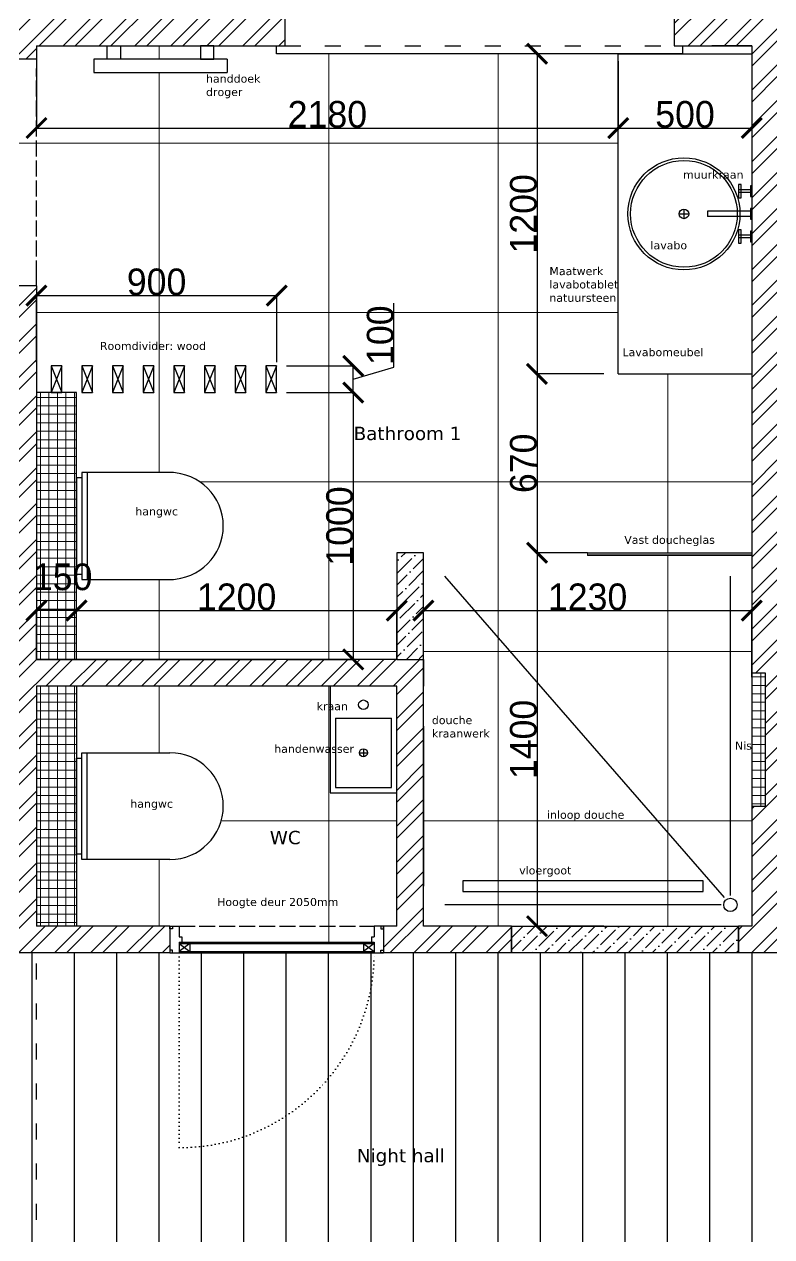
# Model space of a CAD drawing. Header units: millimetres. Extents: x -153917 to -31303, y -39726 to 31262.
# Drawn here: x -109725 to -106925, y -2829 to 1716 of the extents above; entities that cross this region are included whole.
import ezdxf

# ---------------------------------------------------------------- set-up
doc = ezdxf.new("R2010")
doc.units = ezdxf.units.MM
doc.header["$LTSCALE"] = 5
for name, pattern in [('ACAD_ISO02W100', [15, 12, -3]), ('ACAD_ISO03W100', [30, 12, -18]), ('ACAD_ISO07W100', [3, 0, -3])]:
    doc.linetypes.add(name, pattern=pattern)
for name, color, linetype in [('Bemating', 1, 'Continuous'), ('chauffage', 5, 'Continuous'), ('Deuren', 8, 'Continuous'), ('invulling muren', 252, 'Continuous'), ('Meubel', 8, 'Continuous'), ('muren', 7, 'Continuous'), ('ramen', 8, 'Continuous'), ('Sanitair', 8, 'Continuous'), ('Tekst', 7, 'Continuous')]:
    doc.layers.add(name, color=color, linetype=linetype)
doc.layers.add('parket', color=7, linetype='Continuous', true_color=0xe6d6b7)
doc.layers.add('tegel', color=7, linetype='Continuous', lineweight=0, true_color=0xcbcac8)
doc.layers.add('verre', color=4, linetype='Continuous', lineweight=0)
doc.styles.add('Geneva', font='')
doc.styles.get('Geneva').set_extended_font_data('Geneva')
doc.dimstyles.new('ISO-25', dxfattribs={"dimtxt": 100, "dimasz": 25, "dimexe": 1.25, "dimexo": 0.625, "dimtad": 1, "dimtxsty": 'Standard', "dimblk": 'ARCHTICK', "dimcen": 2.5, "dimse1": 1, "dimse2": 1, "dimadec": 0, "dimazin": 0, "dimtfac": 1, "dimtmove": 0, "dimatfit": 3, "dimfxl": 1, "dimarcsym": 0})

# ---------------------------------------------------------------- blocks, each defined once
blk = doc.blocks.new('_ArchTick')
at = {"color": 0, "linetype": 'ByBlock', "const_width": 0.15}
blk.add_lwpolyline([(-0.5, -0.5), (0.5, 0.5)], dxfattribs=at)
blk = doc.blocks.new('*D383')
at = {"layer": 'Bemating', "color": 0, "lineweight": -2, "transparency": 16777216}
for p, q in [((-114929.6, -10738.3), (-114929.6, -10989.5)), ((-97729.6, -10738.3), (-97729.6, -10989.5)), ((-114929.6, -10988.3), (-97729.6, -10988.3))]:
    blk.add_line(p, q, dxfattribs=at)
at = {"layer": 'Defpoints', "color": 0, "transparency": 16777216}
for p in [(-114929.6, 501.3), (-97729.6, -2778.7), (-97729.6, -10988.3)]:
    blk.add_point(p, dxfattribs=at)
at = {"layer": 'Bemating', "color": 0, "lineweight": -2, "transparency": 16777216, "xscale": 75, "yscale": 75, "zscale": 75, "rotation": 180}
blk.add_blockref('_ArchTick', (-114929.6, -10988.3), dxfattribs=at)
at = {"layer": 'Bemating', "color": 0, "lineweight": -2, "transparency": 16777216, "xscale": 75, "yscale": 75, "zscale": 75}
blk.add_blockref('_ArchTick', (-97729.6, -10988.3), dxfattribs=at)
at = {"layer": 'Bemating', "color": 0, "transparency": 16777216, "insert": (-106329.6, -10937.6), "char_height": 100, "attachment_point": 5, "style": 'Geneva'}
blk.add_mtext('17200', dxfattribs=at)
blk = doc.blocks.new('muurkraan bovenaanzicht')
at = {"layer": 'Meubel'}
for p, q in [((-90, -5), (-90, -50)), ((-80, -5), (-80, -50)), ((-10, -5), (-10, -166)), ((10, -5), (10, -166)), ((80, -5), (80, -50)), ((90, -5), (90, -50)), ((-10, -166), (10, -166))]:
    blk.add_line(p, q, dxfattribs=at)
for points in [[(-105, -5), (-65, -5), (-65, 0), (-105, 0)], [(-20, -5), (20, -5), (20, 0), (-20, 0)], [(65, -5), (105, -5), (105, 0), (65, 0)], [(-110, -50), (-60, -50), (-60, -40), (-110, -40)], [(60, -50), (110, -50), (110, -40), (60, -40)]]:
    blk.add_lwpolyline(points, close=True, dxfattribs=at)
blk = doc.blocks.new('*D633')
at = {"layer": 'Bemating', "color": 0, "lineweight": -2, "transparency": 16777216}
for p, q in [((-107554.1, 1605.3), (-107805.3, 1605.3)), ((-107804.1, 1605.3), (-107804.1, 405.3)), ((-107554.1, 405.3), (-107805.3, 405.3))]:
    blk.add_line(p, q, dxfattribs=at)
at = {"layer": 'Defpoints', "color": 0, "transparency": 16777216}
for p in [(-107499.6, 1605.3), (-107804.1, 405.3), (-107499.6, 405.3)]:
    blk.add_point(p, dxfattribs=at)
at = {"layer": 'Bemating', "color": 0, "lineweight": -2, "transparency": 16777216, "xscale": 75, "yscale": 75, "zscale": 75}
for p, rotation in [((-107804.1, 1605.3), 90), ((-107804.1, 405.3), 270)]:
    blk.add_blockref('_ArchTick', p, dxfattribs=dict(at, rotation=rotation))
at = {"layer": 'Bemating', "color": 0, "transparency": 16777216, "insert": (-107854.7, 1005.3), "char_height": 100, "attachment_point": 5, "rotation": 90, "style": 'Geneva'}
blk.add_mtext('1200', dxfattribs=at)
blk = doc.blocks.new('*D634')
at = {"layer": 'Bemating', "color": 0, "lineweight": -2, "transparency": 16777216}
for p, q in [((-107554.1, 405.3), (-107805.3, 405.3)), ((-107804.1, 405.3), (-107804.1, -264.7)), ((-107615.3, -264.7), (-107805.3, -264.7))]:
    blk.add_line(p, q, dxfattribs=at)
at = {"layer": 'Defpoints', "color": 0, "transparency": 16777216}
for p in [(-107499.6, 405.3), (-107804.1, -264.7), (-107614.6, -264.7)]:
    blk.add_point(p, dxfattribs=at)
at = {"layer": 'Bemating', "color": 0, "lineweight": -2, "transparency": 16777216, "xscale": 75, "yscale": 75, "zscale": 75}
for p, rotation in [((-107804.1, 405.3), 90), ((-107804.1, -264.7), 270)]:
    blk.add_blockref('_ArchTick', p, dxfattribs=dict(at, rotation=rotation))
at = {"layer": 'Bemating', "color": 0, "transparency": 16777216, "insert": (-107854.7, 70.3), "char_height": 100, "attachment_point": 5, "rotation": 90, "style": 'Geneva'}
blk.add_mtext('670', dxfattribs=at)
blk = doc.blocks.new('*D635')
at = {"layer": 'Bemating', "color": 0, "lineweight": -2, "transparency": 16777216}
for p, q in [((-107615.3, -264.7), (-107805.3, -264.7)), ((-107804.1, -264.7), (-107804.1, -1664.7)), ((-107554.1, -1664.7), (-107805.3, -1664.7))]:
    blk.add_line(p, q, dxfattribs=at)
at = {"layer": 'Defpoints', "color": 0, "transparency": 16777216}
for p in [(-107614.6, -264.7), (-107804.1, -1664.7), (-106999.6, -1664.7)]:
    blk.add_point(p, dxfattribs=at)
at = {"layer": 'Bemating', "color": 0, "lineweight": -2, "transparency": 16777216, "xscale": 75, "yscale": 75, "zscale": 75}
for p, rotation in [((-107804.1, -264.7), 90), ((-107804.1, -1664.7), 270)]:
    blk.add_blockref('_ArchTick', p, dxfattribs=dict(at, rotation=rotation))
at = {"layer": 'Bemating', "color": 0, "transparency": 16777216, "insert": (-107854.7, -964.7), "char_height": 100, "attachment_point": 5, "rotation": 90, "style": 'Geneva'}
blk.add_mtext('1400', dxfattribs=at)
blk = doc.blocks.new('*D636')
at = {"layer": 'Bemating', "color": 0, "lineweight": -2, "transparency": 16777216}
for p, q in [((-108229.6, -731.4), (-108229.6, -480.2)), ((-108229.6, -481.4), (-106999.6, -481.4)), ((-106999.6, -731.4), (-106999.6, -480.2))]:
    blk.add_line(p, q, dxfattribs=at)
at = {"layer": 'Defpoints', "color": 0, "transparency": 16777216}
for p in [(-106999.6, -481.4), (-108229.6, -1664.7), (-106999.6, -1664.7)]:
    blk.add_point(p, dxfattribs=at)
at = {"layer": 'Bemating', "color": 0, "lineweight": -2, "transparency": 16777216, "xscale": 75, "yscale": 75, "zscale": 75, "rotation": 180}
blk.add_blockref('_ArchTick', (-108229.6, -481.4), dxfattribs=at)
at = {"layer": 'Bemating', "color": 0, "lineweight": -2, "transparency": 16777216, "xscale": 75, "yscale": 75, "zscale": 75}
blk.add_blockref('_ArchTick', (-106999.6, -481.4), dxfattribs=at)
at = {"layer": 'Bemating', "color": 0, "transparency": 16777216, "insert": (-107614.6, -430.8), "char_height": 100, "attachment_point": 5, "style": 'Geneva'}
blk.add_mtext('1230', dxfattribs=at)
blk = doc.blocks.new('*D637')
at = {"layer": 'Bemating', "color": 0, "lineweight": -2, "transparency": 16777216}
for p, q in [((-109679.6, 1577.1), (-109679.6, 1325.8)), ((-107499.6, 1577.1), (-107499.6, 1325.8)), ((-109679.6, 1327.1), (-107499.6, 1327.1))]:
    blk.add_line(p, q, dxfattribs=at)
at = {"layer": 'Defpoints', "color": 0, "transparency": 16777216}
for p in [(-109679.6, 1635.3), (-107499.6, 1605.3), (-107499.6, 1327.1)]:
    blk.add_point(p, dxfattribs=at)
at = {"layer": 'Bemating', "color": 0, "lineweight": -2, "transparency": 16777216, "xscale": 75, "yscale": 75, "zscale": 75, "rotation": 180}
blk.add_blockref('_ArchTick', (-109679.6, 1327.1), dxfattribs=at)
at = {"layer": 'Bemating', "color": 0, "lineweight": -2, "transparency": 16777216, "xscale": 75, "yscale": 75, "zscale": 75}
blk.add_blockref('_ArchTick', (-107499.6, 1327.1), dxfattribs=at)
at = {"layer": 'Bemating', "color": 0, "transparency": 16777216, "insert": (-108589.6, 1377.7), "char_height": 100, "attachment_point": 5, "style": 'Geneva'}
blk.add_mtext('2180', dxfattribs=at)
blk = doc.blocks.new('*D638')
at = {"layer": 'Bemating', "color": 0, "lineweight": -2, "transparency": 16777216}
for p, q in [((-107499.6, 1577.1), (-107499.6, 1325.8)), ((-106999.6, 1577.1), (-106999.6, 1325.8)), ((-107499.6, 1327.1), (-106999.6, 1327.1))]:
    blk.add_line(p, q, dxfattribs=at)
at = {"layer": 'Defpoints', "color": 0, "transparency": 16777216}
for p in [(-107499.6, 1605.3), (-106999.6, 1635.3), (-106999.6, 1327.1)]:
    blk.add_point(p, dxfattribs=at)
at = {"layer": 'Bemating', "color": 0, "lineweight": -2, "transparency": 16777216, "xscale": 75, "yscale": 75, "zscale": 75, "rotation": 180}
blk.add_blockref('_ArchTick', (-107499.6, 1327.1), dxfattribs=at)
at = {"layer": 'Bemating', "color": 0, "lineweight": -2, "transparency": 16777216, "xscale": 75, "yscale": 75, "zscale": 75}
blk.add_blockref('_ArchTick', (-106999.6, 1327.1), dxfattribs=at)
at = {"layer": 'Bemating', "color": 0, "transparency": 16777216, "insert": (-107249.6, 1377.7), "char_height": 100, "attachment_point": 5, "style": 'Geneva'}
blk.add_mtext('500', dxfattribs=at)
blk = doc.blocks.new('*D639')
at = {"layer": 'Bemating', "color": 0, "lineweight": -2, "transparency": 16777216}
for p, q in [((-109679.6, 449.1), (-109679.6, 700.3)), ((-109679.6, 699.1), (-108779.6, 699.1)), ((-108779.6, 449.1), (-108779.6, 700.3))]:
    blk.add_line(p, q, dxfattribs=at)
at = {"layer": 'Defpoints', "color": 0, "transparency": 16777216}
for p in [(-108779.6, 699.1), (-108779.6, 435.3), (-109679.6, 335.3)]:
    blk.add_point(p, dxfattribs=at)
at = {"layer": 'Bemating', "color": 0, "lineweight": -2, "transparency": 16777216, "xscale": 75, "yscale": 75, "zscale": 75, "rotation": 180}
blk.add_blockref('_ArchTick', (-109679.6, 699.1), dxfattribs=at)
at = {"layer": 'Bemating', "color": 0, "lineweight": -2, "transparency": 16777216, "xscale": 75, "yscale": 75, "zscale": 75}
blk.add_blockref('_ArchTick', (-108779.6, 699.1), dxfattribs=at)
at = {"layer": 'Bemating', "color": 0, "transparency": 16777216, "insert": (-109229.6, 749.7), "char_height": 100, "attachment_point": 5, "style": 'Geneva'}
blk.add_mtext('900', dxfattribs=at)
blk = doc.blocks.new('*D640')
at = {"layer": 'Bemating', "color": 0, "lineweight": -2, "transparency": 16777216}
for p, q in [((-108742.7, 335.3), (-108491.4, 335.3)), ((-108492.7, 335.3), (-108492.7, -664.7)), ((-108742.7, -664.7), (-108491.4, -664.7))]:
    blk.add_line(p, q, dxfattribs=at)
at = {"layer": 'Defpoints', "color": 0, "transparency": 16777216}
for p in [(-109529.6, 335.3), (-109529.6, -664.7), (-108492.7, -664.7)]:
    blk.add_point(p, dxfattribs=at)
at = {"layer": 'Bemating', "color": 0, "lineweight": -2, "transparency": 16777216, "xscale": 75, "yscale": 75, "zscale": 75}
for p, rotation in [((-108492.7, 335.3), 90), ((-108492.7, -664.7), 270)]:
    blk.add_blockref('_ArchTick', p, dxfattribs=dict(at, rotation=rotation))
at = {"layer": 'Bemating', "color": 0, "transparency": 16777216, "insert": (-108543.3, -164.7), "char_height": 100, "attachment_point": 5, "rotation": 90, "style": 'Geneva'}
blk.add_mtext('1000', dxfattribs=at)
blk = doc.blocks.new('*D641')
at = {"layer": 'Bemating', "color": 0, "lineweight": -2, "transparency": 16777216}
for p, q in [((-108340.5, 431), (-108340.5, 670.3)), ((-108742.7, 435.3), (-108491.4, 435.3)), ((-108492.7, 335.3), (-108492.7, 435.3)), ((-108492.7, 385.3), (-108340.5, 431)), ((-108742.7, 335.3), (-108491.4, 335.3))]:
    blk.add_line(p, q, dxfattribs=at)
at = {"layer": 'Defpoints', "color": 0, "transparency": 16777216}
for p in [(-108779.6, 435.3), (-108492.7, 435.3), (-109529.6, 335.3)]:
    blk.add_point(p, dxfattribs=at)
at = {"layer": 'Bemating', "color": 0, "lineweight": -2, "transparency": 16777216, "xscale": 75, "yscale": 75, "zscale": 75}
for p, rotation in [((-108492.7, 435.3), 90), ((-108492.7, 335.3), 270)]:
    blk.add_blockref('_ArchTick', p, dxfattribs=dict(at, rotation=rotation))
at = {"layer": 'Bemating', "color": 0, "transparency": 16777216, "insert": (-108391.1, 550.6), "char_height": 100, "attachment_point": 5, "rotation": 90, "style": 'Geneva'}
blk.add_mtext('100', dxfattribs=at)
blk = doc.blocks.new('*D642')
at = {"layer": 'Bemating', "color": 0, "lineweight": -2, "transparency": 16777216}
for p, q in [((-109529.6, -664.1), (-109529.6, -480.2)), ((-109529.6, -481.4), (-108329.6, -481.4)), ((-108329.6, -664.1), (-108329.6, -480.2))]:
    blk.add_line(p, q, dxfattribs=at)
at = {"layer": 'Defpoints', "color": 0, "transparency": 16777216}
for p in [(-108329.6, -481.4), (-109529.6, -664.7), (-108329.6, -664.7)]:
    blk.add_point(p, dxfattribs=at)
at = {"layer": 'Bemating', "color": 0, "lineweight": -2, "transparency": 16777216, "xscale": 75, "yscale": 75, "zscale": 75, "rotation": 180}
blk.add_blockref('_ArchTick', (-109529.6, -481.4), dxfattribs=at)
at = {"layer": 'Bemating', "color": 0, "lineweight": -2, "transparency": 16777216, "xscale": 75, "yscale": 75, "zscale": 75}
blk.add_blockref('_ArchTick', (-108329.6, -481.4), dxfattribs=at)
at = {"layer": 'Bemating', "color": 0, "transparency": 16777216, "insert": (-108929.6, -430.8), "char_height": 100, "attachment_point": 5, "style": 'Geneva'}
blk.add_mtext('1200', dxfattribs=at)
blk = doc.blocks.new('*D643')
at = {"layer": 'Bemating', "color": 0, "lineweight": -2, "transparency": 16777216}
for p, q in [((-109679.6, -664.1), (-109679.6, -480.2)), ((-109529.6, -481.4), (-109679.6, -481.4)), ((-109529.6, -664.1), (-109529.6, -480.2))]:
    blk.add_line(p, q, dxfattribs=at)
at = {"layer": 'Defpoints', "color": 0, "transparency": 16777216}
for p in [(-109679.6, -481.4), (-109679.6, -664.7), (-109529.6, -664.7)]:
    blk.add_point(p, dxfattribs=at)
at = {"layer": 'Bemating', "color": 0, "lineweight": -2, "transparency": 16777216, "xscale": 75, "yscale": 75, "zscale": 75, "rotation": 180}
blk.add_blockref('_ArchTick', (-109679.6, -481.4), dxfattribs=at)
at = {"layer": 'Bemating', "color": 0, "lineweight": -2, "transparency": 16777216, "xscale": 75, "yscale": 75, "zscale": 75}
blk.add_blockref('_ArchTick', (-109529.6, -481.4), dxfattribs=at)
at = {"layer": 'Bemating', "color": 0, "transparency": 16777216, "insert": (-109581.5, -355.8), "char_height": 100, "attachment_point": 5, "style": 'Geneva'}
blk.add_mtext('150', dxfattribs=at)

msp = doc.modelspace()

# ---------------------------------------------------------------- hatches: boundary and pattern name
at = {"layer": 'invulling muren'}
h = msp.add_hatch(dxfattribs=at)
h.set_pattern_fill('ANSI32', color=256, scale=10)
h.set_pattern_definition([(45, (1e-10, -23136.5), (-67.35192, 67.35192), []), (45, (44.9, -23136.5), (-67.35192, 67.35192), [])])
h.paths.add_polyline_path([(-112959.643, 1785.315), (-114629.643, 1785.315), (-114779.643, 1785.315), (-114779.643, 651.315), (-114779.643, -434.685), (-114629.643, -434.685), (-114629.643, -404.685), (-114629.643, 651.315), (-114629.643, 1635.315), (-112959.643, 1635.315)])
h.paths.add_polyline_path([(-111229.643, -1764.685), (-111179.643, -1764.685), (-111179.643, -1754.685), (-111179.643, -1664.685), (-111329.643, -1664.685), (-111329.643, -2364.685), (-114629.643, -2364.685), (-114629.643, -1524.685), (-114629.643, -1494.685), (-114779.643, -1494.685), (-114779.643, -3644.685), (-114629.643, -3644.685), (-114629.643, -2464.685), (-111329.643, -2464.685), (-111329.643, -3064.685), (-111329.643, -3164.685), (-111179.643, -3164.685), (-111179.643, -3154.685), (-111179.643, -3064.685), (-111229.643, -3064.685), (-111229.643, -2464.685)])
h.paths.add_polyline_path([(-113859.643, -6764.685), (-113889.643, -6764.685), (-114629.643, -6764.685), (-114629.643, -5676.685), (-114629.643, -4704.685), (-114779.643, -4704.685), (-114779.643, -6914.685), (-113859.643, -6914.685)])
h.paths.add_polyline_path([(-111759.643, -6764.685), (-112399.643, -6764.685), (-112399.643, -6914.685), (-111759.643, -6914.685)])
h.paths.add_polyline_path([(-108529.643, -6764.685), (-108529.643, -5634.685), (-108679.643, -5634.685), (-108679.643, -5644.685), (-108679.643, -5734.685), (-108629.643, -5734.685), (-108629.643, -6764.685), (-109679.643, -6764.685), (-109679.643, -5734.685), (-109479.643, -5734.685), (-109479.643, -5724.685), (-109479.643, -5634.685), (-109679.643, -5634.685), (-109679.643, -3214.685), (-106779.643, -3214.685), (-106179.643, -3214.685), (-106179.643, -3204.685), (-106179.643, -3064.685), (-109829.643, -3064.685), (-110329.643, -3064.685), (-110329.643, -3074.685), (-110329.643, -3164.685), (-109829.643, -3164.685), (-109829.643, -6764.685), (-110299.643, -6764.685), (-110299.643, -6914.685), (-108679.643, -6914.685), (-108679.643, -7734.685), (-108529.643, -7734.685), (-108529.643, -7704.685)])
h.paths.add_polyline_path([(-106999.643, -714.685), (-106949.643, -714.685), (-106949.643, -1214.685), (-106999.643, -1214.685), (-106999.643, -1664.685), (-107049.643, -1664.685), (-107049.643, -1674.685), (-107049.643, -1764.685), (-105179.643, -1764.685), (-105179.643, -1989.685), (-105169.643, -1989.685), (-105079.643, -1989.685), (-105079.643, -1664.685), (-106899.643, -1664.685), (-106899.643, 1635.315), (-105849.643, 1635.315), (-105849.643, 1785.315), (-107289.643, 1785.315), (-107289.643, 1635.315), (-107259.643, 1635.315), (-106999.643, 1635.315)])
h = msp.add_hatch(dxfattribs=at)
h.set_pattern_fill('ANSI32', color=256, scale=10)
h.set_pattern_definition([(45, (-109736.45, -1619.33), (-67.352, 67.352), []), (45, (-109691.55, -1619.33), (-67.352, 67.352), [])])
h.paths.add_polyline_path([(-109679.643, -1064.685), (-110279.643, -1064.685), (-110279.643, -1664.685), (-110329.643, -1664.685), (-110329.643, -1674.685), (-110329.643, -1764.685), (-109766.643, -1764.685), (-109179.643, -1764.685), (-109179.643, -1754.685), (-109179.643, -1664.685), (-109679.643, -1664.685)])
h.paths.add_polyline_path([(-109829.643, -1664.685), (-110179.643, -1664.685), (-110179.643, -1164.685), (-109829.643, -1164.685)], flags=16)
h.paths.add_polyline_path([(-108229.643, -764.685), (-108229.643, -664.685), (-108329.643, -664.685), (-109679.643, -664.685), (-109679.643, -764.685), (-108329.643, -764.685), (-108329.643, -1664.685), (-108379.643, -1664.685), (-108379.643, -1674.685), (-108379.643, -1764.685), (-107899.643, -1764.685), (-107899.643, -1754.685), (-107899.643, -1664.685), (-108229.643, -1664.685)])
h.paths.add_polyline_path([(-109679.643, -564.685), (-109829.643, -564.685), (-110279.643, -564.685), (-110279.643, -964.685), (-110279.643, -1064.685), (-110179.643, -1064.685), (-110179.643, -664.685), (-109779.643, -664.685), (-109779.643, -1064.685), (-109679.643, -1064.685), (-109679.643, -764.685), (-109679.643, -664.685)])
h.paths.add_polyline_path([(-109679.643, 735.315), (-109829.643, 735.315), (-109829.643, -564.685), (-109679.643, -564.685)])
h.paths.add_polyline_path([(-109829.643, 1585.315), (-109679.643, 1585.315), (-109679.643, 1635.315), (-108749.643, 1635.315), (-108749.643, 1785.315), (-111499.643, 1785.315), (-111499.643, 1635.315), (-111469.643, 1635.315), (-109829.643, 1635.315)])
h = msp.add_hatch(dxfattribs=at)
h.set_pattern_fill('ANSI36', color=1, scale=10)
h.paths.add_polyline_path([(-108229.643, -264.685), (-108329.643, -264.685), (-108329.643, -664.685), (-108229.643, -664.685)])
h = msp.add_hatch(dxfattribs=at)
h.set_pattern_fill('ANSI36', color=1, scale=10)
h.paths.add_polyline_path([(-107049.643, -1764.685), (-107049.643, -1664.685), (-107899.643, -1664.685), (-107899.643, -1764.685)])
at = {"layer": 'parket'}
h = msp.add_hatch(dxfattribs=at)
h.set_pattern_fill('LINE', color=256, scale=50, angle=90)
h.paths.add_polyline_path([(-109829.643, -1764.685), (-110329.643, -1764.685), (-110339.643, -1764.685), (-110364.643, -1764.685), (-111144.643, -1764.685), (-111179.643, -1764.685), (-111229.643, -1764.685), (-111229.643, -2464.685), (-111229.643, -3064.685), (-111179.643, -3064.685), (-111169.643, -3064.685), (-111144.643, -3064.685), (-110364.643, -3064.685), (-110329.643, -3064.685), (-109829.643, -3064.685)])
h.paths.add_polyline_path([(-109679.643, -1764.685), (-109829.643, -1764.685), (-109829.643, -3064.685), (-109679.643, -3064.685)])
h.paths.add_polyline_path([(-109144.643, -1764.685), (-109179.643, -1764.685), (-109679.643, -1764.685), (-109679.643, -3064.685), (-106179.643, -3064.685), (-106169.643, -3064.685), (-106144.643, -3064.685), (-106144.643, -3154.685), (-106134.643, -3154.685), (-106134.643, -3174.685), (-105324.643, -3174.685), (-105324.643, -3154.685), (-105314.643, -3154.685), (-105314.643, -3064.685), (-105279.643, -3064.685), (-105179.643, -3064.685), (-105179.643, -2839.685), (-105179.643, -2829.685), (-105179.643, -2804.685), (-105179.643, -2024.685), (-105179.643, -1989.685), (-105179.643, -1764.685), (-107049.643, -1764.685), (-107059.643, -1764.685), (-107084.643, -1764.685), (-107864.643, -1764.685), (-107899.643, -1764.685), (-108379.643, -1764.685), (-108389.643, -1764.685), (-108414.643, -1764.685, -0.41421356), (-109144.643, -2494.685)])
h.paths.add_polyline_path([(-108414.643, -1764.685), (-109144.643, -1764.685), (-109144.643, -2494.685, 0.41421356)], flags=17)
h.paths.add_polyline_path([(-105119.643, -2034.685), (-105139.643, -2034.685), (-105139.643, -2024.685), (-105179.643, -2024.685), (-105179.643, -2804.685), (-105139.643, -2804.685), (-105139.643, -2794.685), (-105119.643, -2794.685)])
h.paths.add_polyline_path([(-110374.643, -1704.685), (-111134.643, -1704.685), (-111134.643, -1724.685), (-111144.643, -1724.685), (-111144.643, -1764.685), (-110364.643, -1764.685), (-110364.643, -1724.685), (-110374.643, -1724.685)])
h.paths.add_polyline_path([(-110364.643, -3064.685), (-111144.643, -3064.685), (-111144.643, -3104.685), (-111134.643, -3104.685), (-111134.643, -3124.685), (-110374.643, -3124.685), (-110374.643, -3104.685), (-110364.643, -3104.685)])
at = {"layer": 'tegel'}
h = msp.add_hatch(dxfattribs=at)
h.set_pattern_fill('NET', color=256, scale=200, angle=90)
h.paths.add_polyline_path([(-109829.643, 1585.315), (-110229.643, 1585.315, -0.41421356), (-110239.643, 1575.315), (-110239.643, 735.315), (-109829.643, 735.315)])
h.paths.add_polyline_path([(-109679.643, 1585.315), (-109769.643, 1585.315), (-109829.643, 1585.315), (-109829.643, 735.315), (-109769.643, 735.315), (-109774.643, 735.315), (-109684.643, 735.315)])
edge = h.paths.add_edge_path()
edge.add_line((-107499.643, 1605.315), (-108779.643, 1605.315))
edge.add_line((-108779.643, 1605.315), (-108779.643, 1635.315))
edge.add_line((-108779.643, 1635.315), (-109014.643, 1635.315))
edge.add_line((-109014.643, 1635.315), (-109014.643, 1585.315))
edge.add_line((-109014.643, 1585.315), (-108964.643, 1585.315))
edge.add_line((-108964.643, 1585.315), (-108964.643, 1535.315))
edge.add_line((-108964.643, 1535.315), (-109464.643, 1535.315))
edge.add_line((-109464.643, 1535.315), (-109464.643, 1585.315))
edge.add_line((-109464.643, 1585.315), (-109414.643, 1585.315))
edge.add_line((-109414.643, 1585.315), (-109414.643, 1635.315))
edge.add_line((-109414.643, 1635.315), (-109514.643, 1635.315))
edge.add_line((-109514.643, 1635.315), (-109679.643, 1635.315))
edge.add_line((-109679.643, 1635.315), (-109679.643, 1585.315))
edge.add_line((-109679.643, 1585.315), (-109679.643, 1575.315))
edge.add_line((-109679.643, 1575.315), (-109679.643, 1550.315))
edge.add_line((-109679.643, 1550.315), (-109679.643, 770.315))
edge.add_line((-109679.643, 770.315), (-109679.643, 735.315))
edge.add_line((-109679.643, 735.315), (-109679.643, 335.315))
edge.add_line((-109679.643, 335.315), (-109624.643, 335.315))
edge.add_line((-109624.643, 335.315), (-109624.643, 435.315))
edge.add_line((-109624.643, 435.315), (-109584.643, 435.315))
edge.add_line((-109584.643, 435.315), (-109584.643, 335.315))
edge.add_line((-109584.643, 335.315), (-109529.643, 335.315))
edge.add_line((-109529.643, 335.315), (-109529.643, 15.315))
edge.add_line((-109529.643, 15.315), (-109509.643, 15.315))
edge.add_line((-109509.643, 15.315), (-109509.643, 35.315))
edge.add_line((-109509.643, 35.315), (-109179.643, 35.315))
edge.add_arc((-109179.643, -164.685), 200, -90, 90, ccw=False)
edge.add_line((-109179.643, -364.685), (-109509.643, -364.685))
edge.add_line((-109509.643, -364.685), (-109509.643, -344.685))
edge.add_line((-109509.643, -344.685), (-109529.643, -344.685))
edge.add_line((-109529.643, -344.685), (-109529.643, -664.685))
edge.add_line((-109529.643, -664.685), (-108779.643, -664.685))
edge.add_line((-108779.643, -664.685), (-108759.643, -664.685))
edge.add_line((-108759.643, -664.685), (-108329.643, -664.685))
edge.add_line((-108329.643, -664.685), (-108329.643, -264.685))
edge.add_line((-108329.643, -264.685), (-108229.643, -264.685))
edge.add_line((-108229.643, -264.685), (-108229.643, -1664.685))
edge.add_line((-108229.643, -1664.685), (-107899.643, -1664.685))
edge.add_line((-107899.643, -1664.685), (-107049.643, -1664.685))
edge.add_line((-107049.643, -1664.685), (-106999.643, -1664.685))
edge.add_line((-106999.643, -1664.685), (-106999.643, -274.685))
edge.add_line((-106999.643, -274.685), (-107614.643, -274.685))
edge.add_line((-107614.643, -274.685), (-107614.643, -264.685))
edge.add_line((-107614.643, -264.685), (-106999.643, -264.685))
edge.add_line((-106999.643, -264.685), (-106999.643, 405.315))
edge.add_line((-106999.643, 405.315), (-107499.643, 405.315))
edge.add_line((-107499.643, 405.315), (-107499.643, 835.315))
edge.add_line((-107499.643, 835.315), (-107499.643, 1605.315))
h.paths.add_polyline_path([(-109279.643, 435.315), (-109239.643, 435.315), (-109239.643, 335.315), (-109279.643, 335.315)], flags=16)
h.paths.add_polyline_path([(-109354.643, 435.315), (-109354.643, 335.315), (-109394.643, 335.315), (-109394.643, 435.315)], flags=16)
h.paths.add_polyline_path([(-109164.643, 435.315), (-109124.643, 435.315), (-109124.643, 335.315), (-109164.643, 335.315)], flags=16)
h.paths.add_polyline_path([(-109469.643, 435.315), (-109469.643, 335.315), (-109509.643, 335.315), (-109509.643, 435.315)], flags=16)
h.paths.add_polyline_path([(-109049.643, 435.315), (-109009.643, 435.315), (-109009.643, 335.315), (-109049.643, 335.315)], flags=16)
h.paths.add_polyline_path([(-108934.643, 435.315), (-108894.643, 435.315), (-108894.643, 335.315), (-108934.643, 335.315)], flags=16)
h.paths.add_polyline_path([(-108819.643, 435.315), (-108779.643, 435.315), (-108779.643, 335.315), (-108819.643, 335.315)], flags=16)
edge = h.paths.add_edge_path(flags=16)
edge.add_arc((-107079.643, -1584.685), 25, 0, 360)
h.paths.add_polyline_path([(-109064.643, 1635.315), (-109364.643, 1635.315), (-109364.643, 1585.315), (-109064.643, 1585.315)], flags=17)
h = msp.add_hatch(dxfattribs=at)
h.set_pattern_fill('NET', color=256, scale=10, angle=90)
h.paths.add_polyline_path([(-109529.643, 335.315), (-109679.643, 335.315), (-109679.643, -664.685), (-109529.643, -664.685)])
h = msp.add_hatch(dxfattribs=at)
h.set_pattern_fill('NET', color=256, scale=10, angle=90)
h.paths.add_polyline_path([(-106949.643, -714.685), (-106999.643, -714.685), (-106999.643, -1214.685), (-106949.643, -1214.685)])
h = msp.add_hatch(dxfattribs=at)
h.set_pattern_fill('NET', color=256, scale=10, angle=90)
h.paths.add_polyline_path([(-109529.643, -764.685), (-109679.643, -764.685), (-109679.643, -1664.685), (-109529.643, -1664.685)])
h = msp.add_hatch(dxfattribs=at)
h.set_pattern_fill('NET', color=256, scale=200, angle=90)
h.paths.add_polyline_path([(-108329.643, -1164.685), (-108579.643, -1164.685), (-108579.643, -764.685), (-109529.643, -764.685), (-109529.643, -1034.685), (-109509.643, -1034.685), (-109509.643, -1014.685), (-109179.643, -1014.685, -1), (-109179.643, -1414.685), (-109509.643, -1414.685), (-109509.643, -1394.685), (-109529.643, -1394.685), (-109529.643, -1664.685), (-109179.643, -1664.685), (-109169.643, -1664.685), (-109144.643, -1664.685), (-108414.643, -1664.685), (-108379.643, -1664.685), (-108329.643, -1664.685)])
h.paths.add_polyline_path([(-108414.643, -1664.685), (-109144.643, -1664.685), (-109144.643, -1704.685), (-109134.643, -1704.685), (-109134.643, -1724.685), (-108424.643, -1724.685), (-108424.643, -1704.685), (-108414.643, -1704.685)])

# ---------------------------------------------------------------- linework, layer by layer
at = {"layer": 'chauffage'}
for p, q in [((-109414.643, 1585.315), (-109414.643, 1635.315)), ((-109414.643, 1635.315), (-109364.643, 1635.315)), ((-109364.643, 1635.315), (-109364.643, 1585.315)), ((-109064.643, 1635.315), (-109064.643, 1585.315)), ((-109014.643, 1635.315), (-109064.643, 1635.315)), ((-109014.643, 1585.315), (-109014.643, 1635.315)), ((-109464.643, 1585.315), (-109464.643, 1535.315)), ((-108964.643, 1585.315), (-109464.643, 1585.315)), ((-109364.643, 1585.315), (-109414.643, 1585.315)), ((-109064.643, 1585.315), (-109014.643, 1585.315)), ((-108964.643, 1585.315), (-108964.643, 1535.315)), ((-109464.643, 1535.315), (-108964.643, 1535.315))]:
    msp.add_line(p, q, dxfattribs=at)
at = {"layer": 'Deuren'}
for p, q in [((-109679.643, 1585.315), (-109679.643, 1550.315)), ((-109679.643, 735.315), (-109679.643, 770.315)), ((-109179.643, -1664.685), (-109179.643, -1764.685)), ((-109179.643, -1664.685), (-109144.643, -1664.685)), ((-109144.643, -1664.685), (-109144.643, -1704.685)), ((-108414.643, -1664.685), (-108414.643, -1704.685)), ((-108379.643, -1664.685), (-108414.643, -1664.685)), ((-108379.643, -1664.685), (-108379.643, -1764.685)), ((-107899.643, -1764.685), (-107899.643, -1664.685)), ((-107049.643, -1764.685), (-107049.643, -1664.685)), ((-109144.643, -1704.685), (-109134.643, -1704.685)), ((-109144.643, -1724.685), (-108414.643, -1724.685)), ((-109144.643, -1724.685), (-109144.643, -1764.685)), ((-109134.643, -1704.685), (-109134.643, -1724.685)), ((-108424.643, -1704.685), (-108424.643, -1724.685)), ((-108424.643, -1704.685), (-108414.643, -1704.685)), ((-108414.643, -1724.685), (-108414.643, -1764.685)), ((-109179.643, -1764.685), (-109144.643, -1764.685)), ((-109144.643, -1729.685), (-108414.643, -1729.685)), ((-109144.643, -1729.685), (-109104.643, -1759.685)), ((-109104.643, -1729.685), (-109144.643, -1759.685)), ((-109144.643, -1759.685), (-108414.643, -1759.685)), ((-109144.643, -1764.685), (-108384.643, -1764.685)), ((-109104.643, -1729.685), (-109104.643, -1759.685)), ((-108454.643, -1729.685), (-108454.643, -1759.685)), ((-108454.643, -1729.685), (-108414.643, -1759.685)), ((-108414.643, -1729.685), (-108454.643, -1759.685)), ((-108414.643, -1764.685), (-108379.643, -1764.685))]:
    msp.add_line(p, q, dxfattribs=at)
at = {"layer": 'Deuren', "linetype": 'ACAD_ISO02W100'}
for p, q in [((-109679.643, 770.315), (-109679.643, 1550.315)), ((-109144.643, -1664.685), (-108414.643, -1664.685))]:
    msp.add_line(p, q, dxfattribs=at)
at = {"layer": 'Deuren', "linetype": 'ACAD_ISO07W100'}
msp.add_line((-109144.643, -1764.685), (-109144.643, -2494.685), dxfattribs=at)
at = {"layer": 'Deuren'}
for points in [[(-109179.643, -1664.685), (-109169.643, -1664.685), (-109169.643, -1674.685), (-109179.643, -1674.685)], [(-108379.643, -1664.685), (-108389.643, -1664.685), (-108389.643, -1674.685), (-108379.643, -1674.685)], [(-109179.643, -1764.685), (-109169.643, -1764.685), (-109169.643, -1754.685), (-109179.643, -1754.685)], [(-108379.643, -1764.685), (-108389.643, -1764.685), (-108389.643, -1754.685), (-108379.643, -1754.685)]]:
    msp.add_lwpolyline(points, close=True, dxfattribs=at)
at = {"layer": 'Deuren', "linetype": 'ACAD_ISO07W100'}
msp.add_arc((-109144.643, -1764.685), 730, 270, 0, dxfattribs=at)
at = {"layer": 'Meubel'}
for p, q in [((-109514.643, 1635.315), (-108914.643, 1635.315)), ((-109364.643, 1635.315), (-109064.643, 1635.315)), ((-107499.643, 405.315), (-107499.643, 1605.315)), ((-107499.643, 1605.315), (-106999.643, 1605.315)), ((-106999.643, 1635.315), (-107149.643, 1635.315)), ((-106999.643, 1635.315), (-106999.643, 235.315)), ((-107271.643, 1005.315), (-107235.643, 1005.315)), ((-107253.643, 1023.315), (-107253.643, 987.315)), ((-107499.643, 405.315), (-107499.643, 835.315)), ((-109624.643, 435.315), (-109584.643, 335.315)), ((-109584.643, 435.315), (-109624.643, 335.315)), ((-109509.643, 435.315), (-109469.643, 335.315)), ((-109469.643, 435.315), (-109509.643, 335.315)), ((-109394.643, 435.315), (-109354.643, 335.315)), ((-109354.643, 435.315), (-109394.643, 335.315)), ((-109279.643, 435.315), (-109239.643, 335.315)), ((-109239.643, 435.315), (-109279.643, 335.315)), ((-109164.643, 435.315), (-109124.643, 335.315)), ((-109124.643, 435.315), (-109164.643, 335.315)), ((-109049.643, 435.315), (-109009.643, 335.315)), ((-109009.643, 435.315), (-109049.643, 335.315)), ((-108934.643, 435.315), (-108894.643, 335.315)), ((-108894.643, 435.315), (-108934.643, 335.315)), ((-108819.643, 435.315), (-108779.643, 335.315)), ((-108779.643, 435.315), (-108819.643, 335.315)), ((-107499.643, 405.315), (-106999.643, 405.315)), ((-109529.643, 335.315), (-109679.643, 335.315)), ((-109529.643, -664.685), (-109529.643, 335.315)), ((-107101.635, -1557.457), (-108149.643, -353.117)), ((-107079.643, -1549.685), (-107079.643, -353.117)), ((-109679.643, -664.685), (-108779.643, -664.685)), ((-109679.643, -664.685), (-109529.643, -664.685)), ((-109529.643, -764.685), (-109529.643, -1664.685)), ((-108579.643, -764.685), (-108579.643, -884.685)), ((-108559.643, -884.685), (-108349.643, -884.685)), ((-108229.643, -914.685), (-108229.643, -1514.685)), ((-108454.643, -999.685), (-108454.643, -1029.685)), ((-108469.643, -1014.685), (-108439.643, -1014.685)), ((-107114.643, -1584.685), (-108149.643, -1584.685))]:
    msp.add_line(p, q, dxfattribs=at)
for points in [[(-109624.643, 335.315), (-109584.643, 335.315), (-109584.643, 435.315), (-109624.643, 435.315)], [(-109509.643, 335.315), (-109469.643, 335.315), (-109469.643, 435.315), (-109509.643, 435.315)], [(-109394.643, 335.315), (-109354.643, 335.315), (-109354.643, 435.315), (-109394.643, 435.315)], [(-109279.643, 335.315), (-109239.643, 335.315), (-109239.643, 435.315), (-109279.643, 435.315)], [(-109164.643, 335.315), (-109124.643, 335.315), (-109124.643, 435.315), (-109164.643, 435.315)], [(-109049.643, 335.315), (-109009.643, 335.315), (-109009.643, 435.315), (-109049.643, 435.315)], [(-108934.643, 335.315), (-108894.643, 335.315), (-108894.643, 435.315), (-108934.643, 435.315)], [(-108819.643, 335.315), (-108779.643, 335.315), (-108779.643, 435.315), (-108819.643, 435.315)], [(-108579.643, -1164.685), (-108329.643, -1164.685), (-108329.643, -764.685), (-108579.643, -764.685)]]:
    msp.add_lwpolyline(points, close=True, dxfattribs=at)
msp.add_lwpolyline([(-108559.643, -884.685), (-108559.643, -1144.685), (-108349.643, -1144.685), (-108349.643, -884.685)], dxfattribs=at)
for centre, radius in [((-107253.643, 1005.315), 210), ((-107253.643, 1005.315), 200), ((-107253.643, 1005.315), 18), ((-108454.643, -834.685), 18), ((-108454.643, -1014.685), 15), ((-107079.643, -1584.685), 25)]:
    msp.add_circle(centre, radius, dxfattribs=at)
at = {"layer": 'muren'}
for p, q in [((-108749.643, 1845.315), (-108749.643, 1635.315)), ((-107289.643, 1845.315), (-107289.643, 1635.315)), ((-109679.643, 1635.315), (-108749.643, 1635.315)), ((-109679.643, 1635.315), (-109679.643, 1585.315)), ((-109679.643, 1635.315), (-109679.643, 1585.315)), ((-107289.643, 1635.315), (-106999.643, 1635.315)), ((-106999.643, 1635.315), (-106999.643, -1664.685)), ((-109679.643, 1585.315), (-109829.643, 1585.315)), ((-109679.643, 735.315), (-109829.643, 735.315)), ((-109679.643, 735.315), (-109679.643, -664.685)), ((-108229.643, -264.685), (-108329.643, -264.685)), ((-108329.643, -264.685), (-108329.643, -664.685)), ((-108229.643, -1664.685), (-108229.643, -264.685)), ((-109679.643, -564.685), (-109679.643, -664.685)), ((-108329.643, -664.685), (-109679.643, -664.685)), ((-108329.643, -664.685), (-108229.643, -664.685)), ((-108229.643, -664.685), (-108229.643, -764.685)), ((-106999.643, -714.685), (-106949.643, -714.685)), ((-106949.643, -714.685), (-106949.643, -1214.685)), ((-109679.643, -764.685), (-109679.643, -1664.685)), ((-109679.643, -764.685), (-109679.643, -1664.685)), ((-108329.643, -764.685), (-109679.643, -764.685)), ((-108329.643, -1664.685), (-108329.643, -764.685)), ((-108229.643, -1664.685), (-108229.643, -764.685)), ((-106999.643, -1214.685), (-106949.643, -1214.685)), ((-109179.643, -1664.685), (-109679.643, -1664.685)), ((-109179.643, -1664.685), (-109179.643, -1764.685)), ((-108329.643, -1664.685), (-108379.643, -1664.685)), ((-108329.643, -1664.685), (-108379.643, -1664.685)), ((-108379.643, -1664.685), (-108379.643, -1764.685)), ((-107899.643, -1664.685), (-108229.643, -1664.685)), ((-107899.643, -1664.685), (-107899.643, -1764.685)), ((-107899.643, -1764.685), (-107899.643, -1664.685)), ((-107899.643, -1664.685), (-107049.643, -1664.685)), ((-106999.643, -1664.685), (-107049.643, -1664.685)), ((-106999.643, -1664.685), (-107049.643, -1664.685)), ((-107049.643, -1664.685), (-107049.643, -1764.685)), ((-107049.643, -1764.685), (-107049.643, -1664.685)), ((-109179.643, -1764.685), (-109829.643, -1764.685)), ((-107899.643, -1764.685), (-108379.643, -1764.685)), ((-107049.643, -1764.685), (-107899.643, -1764.685)), ((-105179.643, -1764.685), (-107049.643, -1764.685))]:
    msp.add_line(p, q, dxfattribs=at)
at = {"layer": 'muren', "linetype": 'ACAD_ISO03W100'}
for p, q in [((-108749.643, 1635.315), (-107289.643, 1635.315)), ((-109679.643, -3064.685), (-109679.643, -1764.685))]:
    msp.add_line(p, q, dxfattribs=at)
at = {"layer": 'ramen'}
for p, q in [((-108779.643, 1605.315), (-108779.643, 1635.315)), ((-108779.643, 1635.315), (-108749.643, 1635.315)), ((-107259.643, 1605.315), (-108779.643, 1605.315)), ((-108749.643, 1605.315), (-108779.643, 1605.315)), ((-107289.643, 1635.315), (-107259.643, 1635.315)), ((-107259.643, 1635.315), (-107259.643, 1605.315))]:
    msp.add_line(p, q, dxfattribs=at)
at = {"layer": 'Sanitair'}
for p, q in [((-109509.643, 15.315), (-109529.643, 15.315)), ((-109529.643, 15.315), (-109529.643, -344.685)), ((-109509.643, 35.315), (-109509.643, -364.685)), ((-109166.643, 35.315), (-109509.643, 35.315)), ((-109489.643, 35.315), (-109489.643, -364.685)), ((-109529.643, -344.685), (-109509.643, -344.685)), ((-109509.643, -364.685), (-109166.643, -364.685)), ((-109529.643, -1034.685), (-109509.643, -1034.685)), ((-109529.643, -1394.685), (-109529.643, -1034.685)), ((-109509.643, -1414.685), (-109509.643, -1014.685)), ((-109509.643, -1014.685), (-109179.643, -1014.685)), ((-109489.643, -1414.685), (-109489.643, -1014.685)), ((-109509.643, -1394.685), (-109529.643, -1394.685)), ((-109179.643, -1414.685), (-109509.643, -1414.685))]:
    msp.add_line(p, q, dxfattribs=at)
for centre in [(-109179.643, -164.685), (-109179.643, -1214.685)]:
    msp.add_arc(centre, 200, 270, 90, dxfattribs=at)
at = {"layer": 'Tekst', "color": 5}
msp.add_lwpolyline([(-108082.143, -1535.128), (-107182.143, -1535.128), (-107182.143, -1495.128), (-108082.143, -1495.128)], close=True, dxfattribs=at)
at = {"layer": 'verre'}
for p, q in [((-106999.643, -264.685), (-107614.643, -264.685)), ((-107614.643, -264.685), (-107614.643, -274.685)), ((-106999.643, -269.685), (-107614.643, -269.685)), ((-106999.643, -274.685), (-107614.643, -274.685)), ((-108759.643, -664.685), (-108779.643, -664.685))]:
    msp.add_line(p, q, dxfattribs=at)

# ---------------------------------------------------------------- block references
at = {"layer": 'Meubel', "rotation": 270}
msp.add_blockref('muurkraan bovenaanzicht', (-106999.643, 1005.315), dxfattribs=at)

# ---------------------------------------------------------------- texts
at = {"layer": 'Tekst', "color": 5, "char_height": 30, "attachment_point": 1}
for s, insert in [('{\\fVerdana|b0|i0|c0|p34;handdoek\\Pdroger}', (-109044.377, 1527.039)), ('{\\fVerdana|b0|i0|c0|p34;muurkraan}', (-107257.028, 1167.311)), ('{\\fVerdana|b0|i0|c0|p34;lavabo}', (-107379.071, 902.422)), ('{\\fVerdana|b0|i0|c0|p34;hangwc}', (-109309.146, -94.79)), ('{\\fVerdana|b0|i0|c0|p34;Vast doucheglas}', (-107477.268, -201.496)), ('{\\fVerdana|b0|i0|c0|p34;kraan}', (-108629.884, -825.159)), ('{\\fVerdana|b0|i0|c0|p34;douche\\Pkraanwerk}', (-108198.15, -877.296)), ('{\\fVerdana|b0|i0|c0|p34;handenwasser}', (-108788.893, -984.798)), ('{\\fVerdana|b0|i0|c0|p34;hangwc}', (-109328.006, -1190.77)), ('{\\fVerdana|b0|i0|c0|p34;vloergoot}', (-107871.018, -1440.523))]:
    msp.add_mtext_dynamic_manual_height_columns(s, width=513.71165, gutter_width=12.5, heights=[0], dxfattribs=dict(at, insert=insert))
at = {"layer": 'Tekst', "char_height": 30}
for s, insert, attachment_point in [('{\\fVerdana|b0|i0|c0|p34;Maatwerk\\Plavabotablet\\Pnatuursteen}', (-107757.807, 805.687), 1), ('{\\fVerdana|b0|i0|c0|p34;Roomdivider: wood}', (-109442.046, 525.28), 1), ('{\\fVerdana|b0|i0|c0|p34;Lavabomeubel}', (-107484.065, 501.876), 1), ('{\\fVerdana|b0|i0|c0|p34;Nis}', (-107062.554, -1003.652), 7), ('{\\fVerdana|b0|i0|c0|p34;inloop douche}', (-107766.796, -1232.018), 1), ('{\\fVerdana|b0|i0|c0|p34;Hoogte deur 2050mm}', (-109002.752, -1558.899), 1)]:
    msp.add_mtext_dynamic_manual_height_columns(s, width=513.71165, gutter_width=12.5, heights=[0], dxfattribs=dict(at, insert=insert, attachment_point=attachment_point))
at = {"layer": 'Tekst', "char_height": 50, "width": 1582.58803, "attachment_point": 3}
for s, insert in [('{\\fVerdana|b0|i0|c0|p34;Bathroom 1}', (-108087.381, 207.37)), ('{\\fVerdana|b0|i0|c0|p34;WC}', (-108689.813, -1307.345)), ('{\\fVerdana|b0|i0|c0|p34;Night hall}', (-108149.559, -2499.294))]:
    msp.add_mtext(s, dxfattribs=dict(at, insert=insert))

# ---------------------------------------------------------------- dimensions: what is measured, and where the dimension line sits
at = {"layer": 'Bemating'}
for base, p1, p2, override, picture, middle in [((-107804.073, 405.315), (-107499.643, 1605.315), (-107499.643, 405.315), {"dimasz": 75, "dimtxsty": 'Geneva', "dimse1": 0, "dimse2": 0, "dimfxl": 250, "dimfxlon": 1}, '*D633', (-107854.698, 1005.315)), ((-108492.697, 435.315), (-109529.643, 335.315), (-108779.643, 435.315), {"dimasz": 75, "dimtxsty": 'Geneva', "dimse1": 0, "dimse2": 0, "dimtmove": 1, "dimfxl": 250, "dimfxlon": 1}, '*D641', (-108391.135, 431.597)), ((-107804.073, -264.685), (-107499.643, 405.315), (-107614.643, -264.685), {"dimasz": 75, "dimtxsty": 'Geneva', "dimse1": 0, "dimse2": 0, "dimtmove": 1, "dimfxl": 250, "dimfxlon": 1}, '*D634', (-107854.698, 70.315)), ((-108492.697, -664.685), (-109529.643, 335.315), (-109529.643, -664.685), {"dimasz": 75, "dimtxsty": 'Geneva', "dimse1": 0, "dimse2": 0, "dimfxl": 250, "dimfxlon": 1}, '*D640', (-108543.322, -164.685)), ((-107804.073, -1664.685), (-107614.643, -264.685), (-106999.643, -1664.685), {"dimasz": 75, "dimtxsty": 'Geneva', "dimse1": 0, "dimse2": 0, "dimtmove": 1, "dimfxl": 250, "dimfxlon": 1}, '*D635', (-107854.698, -964.685))]:
    dim = msp.add_linear_dim(base=base, p1=p1, p2=p2, angle=90, dimstyle='ISO-25', override=override, dxfattribs=at)
    dim.commit()
    dim.dimension.update_dxf_attribs({"geometry": picture, "text_midpoint": middle})
for base, p1, p2, override, picture, middle in [((-107499.643, 1327.06), (-109679.643, 1635.315), (-107499.643, 1605.315), {"dimasz": 75, "dimtxsty": 'Geneva', "dimse1": 0, "dimse2": 0, "dimfxl": 250, "dimfxlon": 1}, '*D637', (-108589.643, 1377.685)), ((-106999.643, 1327.06), (-107499.643, 1605.315), (-106999.643, 1635.315), {"dimasz": 75, "dimtxsty": 'Geneva', "dimse1": 0, "dimse2": 0, "dimtmove": 1, "dimfxl": 250, "dimfxlon": 1}, '*D638', (-107249.643, 1377.685)), ((-108779.643, 699.052), (-109679.643, 335.315), (-108779.643, 435.315), {"dimasz": 75, "dimtxsty": 'Geneva', "dimse1": 0, "dimse2": 0, "dimfxl": 250, "dimfxlon": 1}, '*D639', (-109229.643, 749.677)), ((-97729.643, -10988.264), (-114929.643, 501.315), (-97729.643, -2778.685), {"dimasz": 75, "dimtxsty": 'Geneva', "dimse1": 0, "dimse2": 0, "dimfxl": 250, "dimfxlon": 1}, '*D383', (-106329.643, -10937.639)), ((-109679.643, -481.405), (-109529.643, -664.685), (-109679.643, -664.685), {"dimasz": 75, "dimtxsty": 'Geneva', "dimse1": 0, "dimse2": 0, "dimtmove": 1, "dimfxl": 250, "dimfxlon": 1}, '*D643', (-109581.518, -355.78)), ((-108329.643, -481.405), (-109529.643, -664.685), (-108329.643, -664.685), {"dimasz": 75, "dimtxsty": 'Geneva', "dimse1": 0, "dimse2": 0, "dimfxl": 250, "dimfxlon": 1}, '*D642', (-108929.643, -430.78)), ((-106999.643, -481.405), (-108229.643, -1664.685), (-106999.643, -1664.685), {"dimasz": 75, "dimtxsty": 'Geneva', "dimse1": 0, "dimse2": 0, "dimfxl": 250, "dimfxlon": 1}, '*D636', (-107614.643, -430.78))]:
    dim = msp.add_linear_dim(base=base, p1=p1, p2=p2, dimstyle='ISO-25', override=override, dxfattribs=at)
    dim.commit()
    dim.dimension.update_dxf_attribs({"geometry": picture, "text_midpoint": middle})

doc.saveas('drawing.dxf')
